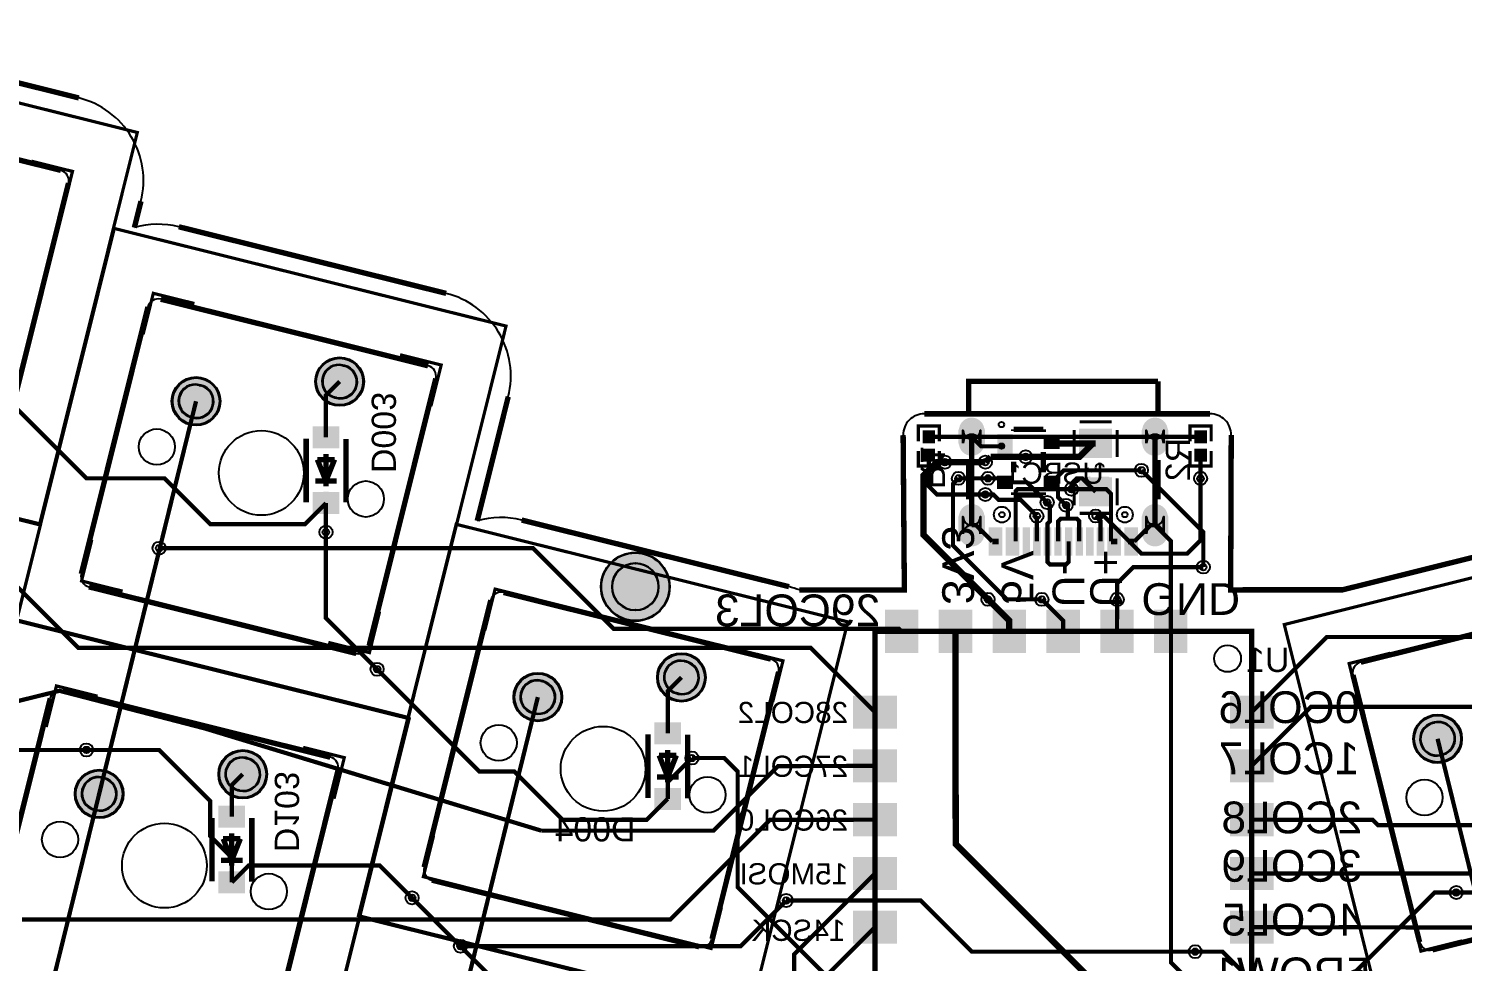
# Model space of a CAD drawing. Header units: millimetres. Extents: x 6 to 238, y 3 to 100.
# Drawn here: x 73.1 to 140.7, y 55.8 to 99.9 of the extents above; entities that cross this region are included whole.
import ezdxf

# ---------------------------------------------------------------- set-up
doc = ezdxf.new("R2010")
doc.units = ezdxf.units.MM
for name, color, linetype, true_color in [('BoardOutLine', 7, 'Continuous', 0xff00ff), ('BottomLayer', 7, 'Continuous', 0x0000ff), ('BottomPasteMaskLayer', 7, 'Continuous', 0x800000), ('BottomSilkLayer', 7, 'Continuous', 0x66cc33), ('BottomSolderMaskLayer', 7, 'Continuous', 0xaa00ff), ('Document', 7, 'Continuous', 0xffffff), ('Hole', 7, 'Continuous', 0x222222), ('Multi-Layer', 7, 'Continuous', 0xc0c0c0), ('TopLayer', 7, 'Continuous', 0xff0000), ('TopPasteMaskLayer', 7, 'Continuous', 0x808080), ('TopSilkLayer', 7, 'Continuous', 0xffcc00), ('TopSolderMaskLayer', 7, 'Continuous', 0x800080)]:
    doc.layers.add(name, color=color, linetype=linetype, true_color=true_color)
doc.styles.get("Standard").update_dxf_attribs({"font": 'arial.ttf'})

msp = doc.modelspace()

# ---------------------------------------------------------------- hatches: boundary and pattern name
at = {"layer": 'BottomLayer'}
for points in [[(87.722, 80.044), (87.722, 81.044), (86.522, 81.044), (86.522, 80.044)], [(115.3, 80.287), (115.84, 80.287), (115.84, 80.853), (115.3, 80.853)], [(128.667, 80.287), (128.127, 80.287), (128.127, 80.853), (128.667, 80.853)], [(115.3, 79.987), (115.84, 79.987), (115.84, 79.422), (115.3, 79.422)], [(128.667, 79.987), (128.127, 79.987), (128.127, 79.422), (128.667, 79.422)], [(87.722, 76.944), (87.722, 77.944), (86.522, 77.944), (86.522, 76.944)], [(118.42, 74.981), (118.72, 74.981), (118.72, 76.281), (118.42, 76.281)], [(118.72, 74.981), (119.02, 74.981), (119.02, 76.281), (118.72, 76.281)], [(119.22, 74.981), (119.52, 74.981), (119.52, 76.281), (119.22, 76.281)], [(119.52, 74.981), (119.82, 74.981), (119.82, 76.281), (119.52, 76.281)], [(120.02, 74.981), (120.32, 74.981), (120.32, 76.281), (120.02, 76.281)], [(120.52, 74.981), (120.82, 74.981), (120.82, 76.281), (120.52, 76.281)], [(121.02, 74.981), (121.32, 74.981), (121.32, 76.281), (121.02, 76.281)], [(121.52, 74.981), (121.82, 74.981), (121.82, 76.281), (121.52, 76.281)], [(122.02, 74.981), (122.32, 74.981), (122.32, 76.281), (122.02, 76.281)], [(122.52, 74.981), (122.82, 74.981), (122.82, 76.281), (122.52, 76.281)], [(123.02, 74.981), (123.32, 74.981), (123.32, 76.281), (123.02, 76.281)], [(123.52, 74.981), (123.82, 74.981), (123.82, 76.281), (123.52, 76.281)], [(124.02, 74.981), (124.32, 74.981), (124.32, 76.281), (124.02, 76.281)], [(124.32, 74.981), (124.62, 74.981), (124.62, 76.281), (124.32, 76.281)], [(124.82, 74.981), (125.12, 74.981), (125.12, 76.281), (124.82, 76.281)], [(125.12, 74.981), (125.42, 74.981), (125.42, 76.281), (125.12, 76.281)], [(113.528, 70.384), (115.052, 70.384), (115.052, 72.384), (113.528, 72.384)], [(116.068, 70.384), (117.592, 70.384), (117.592, 72.384), (116.068, 72.384)], [(118.608, 70.384), (120.132, 70.384), (120.132, 72.384), (118.608, 72.384)], [(121.148, 70.384), (122.672, 70.384), (122.672, 72.384), (121.148, 72.384)], [(123.688, 70.384), (125.212, 70.384), (125.212, 72.384), (123.688, 72.384)], [(126.228, 70.384), (127.752, 70.384), (127.752, 72.384), (126.228, 72.384)], [(114.03, 66.812), (114.03, 68.336), (112.03, 68.336), (112.03, 66.812)], [(129.81, 68.336), (129.81, 66.812), (131.81, 66.812), (131.81, 68.336)], [(103.851, 66.074), (103.851, 67.074), (102.651, 67.074), (102.651, 66.074)], [(114.03, 64.272), (114.03, 65.796), (112.03, 65.796), (112.03, 64.272)], [(129.81, 65.796), (129.81, 64.272), (131.81, 64.272), (131.81, 65.796)], [(103.851, 62.974), (103.851, 63.974), (102.651, 63.974), (102.651, 62.974)], [(83.277, 62.137), (83.277, 63.137), (82.077, 63.137), (82.077, 62.137)], [(114.03, 61.732), (114.03, 63.256), (112.03, 63.256), (112.03, 61.732)], [(129.81, 63.256), (129.81, 61.732), (131.81, 61.732), (131.81, 63.256)], [(114.03, 59.192), (114.03, 60.716), (112.03, 60.716), (112.03, 59.192)], [(129.81, 60.716), (129.81, 59.192), (131.81, 59.192), (131.81, 60.716)], [(83.277, 59.037), (83.277, 60.037), (82.077, 60.037), (82.077, 59.037)], [(114.03, 56.652), (114.03, 58.176), (112.03, 58.176), (112.03, 56.652)], [(129.81, 58.176), (129.81, 56.652), (131.81, 56.652), (131.81, 58.176)]]:
    msp.add_hatch(color=256, dxfattribs=at).paths.add_polyline_path(points)
at = {"layer": 'BottomPasteMaskLayer'}
for points in [[(117.58, 79.679), (117.55, 79.681), (117.521, 79.684), (117.491, 79.688), (117.462, 79.694), (117.433, 79.702), (117.404, 79.711), (117.376, 79.721), (117.348, 79.732), (117.321, 79.745), (117.295, 79.76), (117.27, 79.775), (117.245, 79.792), (117.221, 79.81), (117.198, 79.829), (117.176, 79.85), (117.155, 79.871), (117.135, 79.894), (117.117, 79.917), (117.099, 79.941), (117.083, 79.966), (117.068, 79.992), (117.055, 80.019), (117.042, 80.046), (117.031, 80.074), (117.022, 80.102), (117.014, 80.131), (117.007, 80.16), (117.002, 80.19), (116.998, 80.22), (116.996, 80.249), (116.995, 80.279), (116.995, 80.879), (116.996, 80.909), (116.998, 80.939), (117.002, 80.969), (117.007, 80.998), (117.014, 81.027), (117.022, 81.056), (117.031, 81.084), (117.042, 81.112), (117.055, 81.14), (117.068, 81.166), (117.083, 81.192), (117.099, 81.217), (117.117, 81.242), (117.135, 81.265), (117.155, 81.287), (117.176, 81.309), (117.198, 81.329), (117.221, 81.348), (117.245, 81.366), (117.27, 81.383), (117.295, 81.399), (117.321, 81.413), (117.348, 81.426), (117.376, 81.438), (117.404, 81.448), (117.433, 81.457), (117.462, 81.464), (117.491, 81.47), (117.521, 81.475), (117.55, 81.478), (117.58, 81.479), (117.61, 81.479), (117.64, 81.478), (117.67, 81.475), (117.699, 81.47), (117.729, 81.464), (117.758, 81.457), (117.786, 81.448), (117.814, 81.438), (117.842, 81.426), (117.869, 81.413), (117.895, 81.399), (117.921, 81.383), (117.945, 81.366), (117.969, 81.348), (117.992, 81.329), (118.014, 81.309), (118.035, 81.287), (118.055, 81.265), (118.073, 81.242), (118.091, 81.217), (118.107, 81.192), (118.122, 81.166), (118.136, 81.14), (118.148, 81.112), (118.159, 81.084), (118.168, 81.056), (118.177, 81.027), (118.183, 80.998), (118.188, 80.969), (118.192, 80.939), (118.194, 80.909), (118.195, 80.879), (118.195, 80.279), (118.194, 80.249), (118.192, 80.22), (118.188, 80.19), (118.183, 80.16), (118.177, 80.131), (118.168, 80.102), (118.159, 80.074), (118.148, 80.046), (118.136, 80.019), (118.122, 79.992), (118.107, 79.966), (118.091, 79.941), (118.073, 79.917), (118.055, 79.894), (118.035, 79.871), (118.014, 79.85), (117.992, 79.829), (117.969, 79.81), (117.945, 79.792), (117.921, 79.775), (117.895, 79.76), (117.869, 79.745), (117.842, 79.732), (117.814, 79.721), (117.786, 79.711), (117.758, 79.702), (117.729, 79.694), (117.699, 79.688), (117.67, 79.684), (117.64, 79.681), (117.61, 79.679)], [(126.29, 79.681), (126.26, 79.679), (126.23, 79.679), (126.201, 79.681), (126.171, 79.684), (126.141, 79.688), (126.112, 79.694), (126.083, 79.702), (126.054, 79.711), (126.026, 79.721), (125.999, 79.732), (125.972, 79.745), (125.945, 79.76), (125.92, 79.775), (125.895, 79.792), (125.871, 79.81), (125.848, 79.829), (125.826, 79.85), (125.806, 79.871), (125.786, 79.894), (125.767, 79.917), (125.75, 79.941), (125.733, 79.966), (125.718, 79.992), (125.705, 80.019), (125.692, 80.046), (125.682, 80.074), (125.672, 80.102), (125.664, 80.131), (125.657, 80.16), (125.652, 80.19), (125.648, 80.22), (125.646, 80.249), (125.645, 80.279), (125.645, 80.879), (125.646, 80.909), (125.648, 80.939), (125.652, 80.969), (125.657, 80.998), (125.664, 81.027), (125.672, 81.056), (125.682, 81.084), (125.692, 81.112), (125.705, 81.14), (125.718, 81.166), (125.733, 81.192), (125.75, 81.217), (125.767, 81.242), (125.786, 81.265), (125.806, 81.287), (125.826, 81.309), (125.848, 81.329), (125.871, 81.348), (125.895, 81.366), (125.92, 81.383), (125.945, 81.399), (125.972, 81.413), (125.999, 81.426), (126.026, 81.438), (126.054, 81.448), (126.083, 81.457), (126.112, 81.464), (126.141, 81.47), (126.171, 81.475), (126.201, 81.478), (126.23, 81.479), (126.26, 81.479), (126.29, 81.478), (126.32, 81.475), (126.35, 81.47), (126.379, 81.464), (126.408, 81.457), (126.436, 81.448), (126.465, 81.438), (126.492, 81.426), (126.519, 81.413), (126.545, 81.399), (126.571, 81.383), (126.596, 81.366), (126.619, 81.348), (126.642, 81.329), (126.664, 81.309), (126.685, 81.287), (126.705, 81.265), (126.724, 81.242), (126.741, 81.217), (126.757, 81.192), (126.772, 81.166), (126.786, 81.14), (126.798, 81.112), (126.809, 81.084), (126.819, 81.056), (126.827, 81.027), (126.833, 80.998), (126.839, 80.969), (126.842, 80.939), (126.845, 80.909), (126.845, 80.879), (126.845, 80.279), (126.845, 80.249), (126.842, 80.22), (126.839, 80.19), (126.833, 80.16), (126.827, 80.131), (126.819, 80.102), (126.809, 80.074), (126.798, 80.046), (126.786, 80.019), (126.772, 79.992), (126.757, 79.966), (126.741, 79.941), (126.724, 79.917), (126.705, 79.894), (126.685, 79.871), (126.664, 79.85), (126.642, 79.829), (126.619, 79.81), (126.596, 79.792), (126.571, 79.775), (126.545, 79.76), (126.519, 79.745), (126.492, 79.732), (126.465, 79.721), (126.436, 79.711), (126.408, 79.702), (126.379, 79.694), (126.35, 79.688), (126.32, 79.684)], [(87.722, 80.044), (87.722, 81.044), (86.522, 81.044), (86.522, 80.044)], [(115.34, 80.272), (115.8, 80.272), (115.84, 80.312), (115.84, 80.813), (115.8, 80.853), (115.34, 80.853), (115.3, 80.813), (115.3, 80.312)], [(128.627, 80.272), (128.167, 80.272), (128.127, 80.312), (128.127, 80.813), (128.167, 80.853), (128.627, 80.853), (128.667, 80.813), (128.667, 80.312)], [(115.34, 80.002), (115.8, 80.002), (115.84, 79.962), (115.84, 79.462), (115.8, 79.422), (115.34, 79.422), (115.3, 79.462), (115.3, 79.962)], [(128.627, 80.002), (128.167, 80.002), (128.127, 79.962), (128.127, 79.462), (128.167, 79.422), (128.627, 79.422), (128.667, 79.462), (128.667, 79.962)], [(87.722, 76.944), (87.722, 77.944), (86.522, 77.944), (86.522, 76.944)], [(117.64, 75.401), (117.61, 75.4), (117.58, 75.4), (117.55, 75.401), (117.521, 75.404), (117.491, 75.408), (117.462, 75.414), (117.433, 75.422), (117.404, 75.431), (117.376, 75.441), (117.348, 75.452), (117.321, 75.465), (117.295, 75.48), (117.27, 75.495), (117.245, 75.512), (117.221, 75.53), (117.198, 75.55), (117.176, 75.57), (117.155, 75.591), (117.135, 75.614), (117.117, 75.637), (117.099, 75.661), (117.083, 75.687), (117.068, 75.712), (117.055, 75.739), (117.042, 75.766), (117.031, 75.794), (117.022, 75.823), (117.014, 75.851), (117.007, 75.88), (117.002, 75.91), (116.998, 75.94), (116.996, 75.969), (116.995, 75.999), (116.995, 76.799), (116.996, 76.829), (116.998, 76.859), (117.002, 76.889), (117.007, 76.918), (117.014, 76.947), (117.022, 76.976), (117.031, 77.005), (117.042, 77.032), (117.055, 77.06), (117.068, 77.086), (117.083, 77.112), (117.099, 77.137), (117.117, 77.162), (117.135, 77.185), (117.155, 77.207), (117.176, 77.229), (117.198, 77.249), (117.221, 77.268), (117.245, 77.287), (117.27, 77.303), (117.295, 77.319), (117.321, 77.333), (117.348, 77.346), (117.376, 77.358), (117.404, 77.368), (117.433, 77.377), (117.462, 77.384), (117.491, 77.39), (117.521, 77.395), (117.55, 77.398), (117.58, 77.399), (117.61, 77.399), (117.64, 77.398), (117.67, 77.395), (117.699, 77.39), (117.729, 77.384), (117.758, 77.377), (117.786, 77.368), (117.814, 77.358), (117.842, 77.346), (117.869, 77.333), (117.895, 77.319), (117.921, 77.303), (117.945, 77.287), (117.969, 77.268), (117.992, 77.249), (118.014, 77.229), (118.035, 77.207), (118.055, 77.185), (118.073, 77.162), (118.091, 77.137), (118.107, 77.112), (118.122, 77.086), (118.136, 77.06), (118.148, 77.032), (118.159, 77.005), (118.168, 76.976), (118.177, 76.947), (118.183, 76.918), (118.188, 76.889), (118.192, 76.859), (118.194, 76.829), (118.195, 76.799), (118.195, 75.999), (118.194, 75.969), (118.192, 75.94), (118.188, 75.91), (118.183, 75.88), (118.177, 75.851), (118.168, 75.823), (118.159, 75.794), (118.148, 75.766), (118.136, 75.739), (118.122, 75.712), (118.107, 75.687), (118.091, 75.661), (118.073, 75.637), (118.055, 75.614), (118.035, 75.591), (118.014, 75.57), (117.992, 75.55), (117.969, 75.53), (117.945, 75.512), (117.921, 75.495), (117.895, 75.48), (117.869, 75.465), (117.842, 75.452), (117.814, 75.441), (117.786, 75.431), (117.758, 75.422), (117.729, 75.414), (117.699, 75.408), (117.67, 75.404)], [(126.29, 75.401), (126.26, 75.4), (126.23, 75.4), (126.201, 75.401), (126.171, 75.404), (126.141, 75.408), (126.112, 75.414), (126.083, 75.422), (126.054, 75.431), (126.026, 75.441), (125.999, 75.452), (125.972, 75.465), (125.945, 75.48), (125.92, 75.495), (125.895, 75.512), (125.871, 75.53), (125.848, 75.55), (125.826, 75.57), (125.806, 75.591), (125.786, 75.614), (125.767, 75.637), (125.75, 75.661), (125.733, 75.687), (125.718, 75.712), (125.705, 75.739), (125.692, 75.766), (125.682, 75.794), (125.672, 75.823), (125.664, 75.851), (125.657, 75.88), (125.652, 75.91), (125.648, 75.94), (125.646, 75.969), (125.645, 75.999), (125.645, 76.799), (125.646, 76.829), (125.648, 76.859), (125.652, 76.889), (125.657, 76.918), (125.664, 76.947), (125.672, 76.976), (125.682, 77.005), (125.692, 77.032), (125.705, 77.06), (125.718, 77.086), (125.733, 77.112), (125.75, 77.137), (125.767, 77.162), (125.786, 77.185), (125.806, 77.207), (125.826, 77.229), (125.848, 77.249), (125.871, 77.268), (125.895, 77.287), (125.92, 77.303), (125.945, 77.319), (125.972, 77.333), (125.999, 77.346), (126.026, 77.358), (126.054, 77.368), (126.083, 77.377), (126.112, 77.384), (126.141, 77.39), (126.171, 77.395), (126.201, 77.398), (126.23, 77.399), (126.26, 77.399), (126.29, 77.398), (126.32, 77.395), (126.35, 77.39), (126.379, 77.384), (126.408, 77.377), (126.436, 77.368), (126.465, 77.358), (126.492, 77.346), (126.519, 77.333), (126.545, 77.319), (126.571, 77.303), (126.596, 77.287), (126.619, 77.268), (126.642, 77.249), (126.664, 77.229), (126.685, 77.207), (126.705, 77.185), (126.724, 77.162), (126.741, 77.137), (126.757, 77.112), (126.772, 77.086), (126.786, 77.06), (126.798, 77.032), (126.809, 77.005), (126.819, 76.976), (126.827, 76.947), (126.833, 76.918), (126.839, 76.889), (126.842, 76.859), (126.845, 76.829), (126.845, 76.799), (126.845, 75.999), (126.845, 75.969), (126.842, 75.94), (126.839, 75.91), (126.833, 75.88), (126.827, 75.851), (126.819, 75.823), (126.809, 75.794), (126.798, 75.766), (126.786, 75.739), (126.772, 75.712), (126.757, 75.687), (126.741, 75.661), (126.724, 75.637), (126.705, 75.614), (126.685, 75.591), (126.664, 75.57), (126.642, 75.55), (126.619, 75.53), (126.596, 75.512), (126.571, 75.495), (126.545, 75.48), (126.519, 75.465), (126.492, 75.452), (126.465, 75.441), (126.436, 75.431), (126.408, 75.422), (126.379, 75.414), (126.35, 75.408), (126.32, 75.404)], [(119.02, 76.281), (119.02, 74.981), (118.72, 74.981), (118.72, 74.981), (118.42, 74.981), (118.42, 76.281), (118.72, 76.281), (118.72, 76.281)], [(119.82, 76.281), (119.82, 74.981), (119.52, 74.981), (119.52, 74.981), (119.22, 74.981), (119.22, 76.281), (119.52, 76.281), (119.52, 76.281)], [(120.32, 76.281), (120.32, 74.981), (120.02, 74.981), (120.02, 76.281)], [(120.52, 74.981), (120.52, 76.281), (120.82, 76.281), (120.82, 74.981)], [(121.32, 76.281), (121.32, 74.981), (121.02, 74.981), (121.02, 76.281)], [(121.82, 76.281), (121.82, 74.981), (121.52, 74.981), (121.52, 76.281)], [(122.32, 76.281), (122.32, 74.981), (122.02, 74.981), (122.02, 76.281)], [(122.82, 76.281), (122.82, 74.981), (122.52, 74.981), (122.52, 76.281)], [(123.32, 76.281), (123.32, 74.981), (123.02, 74.981), (123.02, 76.281)], [(123.82, 76.281), (123.82, 74.981), (123.52, 74.981), (123.52, 76.281)], [(124.62, 76.281), (124.62, 74.981), (124.32, 74.981), (124.32, 74.981), (124.02, 74.981), (124.02, 76.281), (124.32, 76.281), (124.32, 76.281)], [(125.42, 76.281), (125.42, 74.981), (125.12, 74.981), (125.12, 74.981), (124.82, 74.981), (124.82, 76.281), (125.12, 76.281), (125.12, 76.281)], [(113.528, 70.384), (115.052, 70.384), (115.052, 72.384), (113.528, 72.384)], [(116.068, 70.384), (117.592, 70.384), (117.592, 72.384), (116.068, 72.384)], [(118.608, 70.384), (120.132, 70.384), (120.132, 72.384), (118.608, 72.384)], [(121.148, 70.384), (122.672, 70.384), (122.672, 72.384), (121.148, 72.384)], [(123.688, 70.384), (125.212, 70.384), (125.212, 72.384), (123.688, 72.384)], [(126.228, 70.384), (127.752, 70.384), (127.752, 72.384), (126.228, 72.384)], [(114.03, 66.812), (114.03, 68.336), (112.03, 68.336), (112.03, 66.812)], [(129.81, 68.336), (129.81, 66.812), (131.81, 66.812), (131.81, 68.336)], [(103.851, 66.074), (103.851, 67.074), (102.651, 67.074), (102.651, 66.074)], [(114.03, 64.272), (114.03, 65.796), (112.03, 65.796), (112.03, 64.272)], [(129.81, 65.796), (129.81, 64.272), (131.81, 64.272), (131.81, 65.796)], [(103.851, 62.974), (103.851, 63.974), (102.651, 63.974), (102.651, 62.974)], [(83.277, 62.137), (83.277, 63.137), (82.077, 63.137), (82.077, 62.137)], [(114.03, 61.732), (114.03, 63.256), (112.03, 63.256), (112.03, 61.732)], [(129.81, 63.256), (129.81, 61.732), (131.81, 61.732), (131.81, 63.256)], [(114.03, 59.192), (114.03, 60.716), (112.03, 60.716), (112.03, 59.192)], [(129.81, 60.716), (129.81, 59.192), (131.81, 59.192), (131.81, 60.716)], [(83.277, 59.037), (83.277, 60.037), (82.077, 60.037), (82.077, 59.037)], [(114.03, 56.652), (114.03, 58.176), (112.03, 58.176), (112.03, 56.652)], [(129.81, 58.176), (129.81, 56.652), (131.81, 56.652), (131.81, 58.176)]]:
    msp.add_hatch(color=256, dxfattribs=at).paths.add_polyline_path(points)
at = {"layer": 'BottomSolderMaskLayer'}
for points in [[(86.617, 83.182, 1), (88.918, 83.182, 1)], [(79.841, 82.253, 1), (82.143, 82.253, 1)], [(118.221, 80.271, -0.785398), (116.97, 80.271), (116.97, 80.888, -0.785398), (118.221, 80.888)], [(126.871, 80.271, -0.785398), (125.62, 80.271), (125.62, 80.888, -0.785398), (126.871, 80.888)], [(87.753, 80.023), (87.753, 81.065), (86.492, 81.065), (86.492, 80.023)], [(115.276, 80.261), (115.864, 80.261), (115.864, 80.879), (115.276, 80.879)], [(128.692, 80.261), (128.103, 80.261), (128.103, 80.879), (128.692, 80.879)], [(115.276, 80.014), (115.864, 80.014), (115.864, 79.395), (115.276, 79.395)], [(128.692, 80.014), (128.103, 80.014), (128.103, 79.395), (128.692, 79.395)], [(87.753, 76.923), (87.753, 77.965), (86.492, 77.965), (86.492, 76.923)], [(118.221, 75.989, -0.785398), (116.97, 75.989), (116.97, 76.809, -0.785398), (118.221, 76.809)], [(126.871, 75.989, -0.785398), (125.62, 75.989), (125.62, 76.809, -0.785398), (126.871, 76.809)], [(118.395, 74.956), (118.746, 74.956), (118.746, 76.306), (118.395, 76.306)], [(118.695, 74.956), (119.046, 74.956), (119.046, 76.306), (118.695, 76.306)], [(119.195, 74.956), (119.546, 74.956), (119.546, 76.306), (119.195, 76.306)], [(119.495, 74.956), (119.846, 74.956), (119.846, 76.306), (119.495, 76.306)], [(119.995, 74.956), (120.346, 74.956), (120.346, 76.306), (119.995, 76.306)], [(120.495, 74.956), (120.846, 74.956), (120.846, 76.306), (120.495, 76.306)], [(120.995, 74.956), (121.346, 74.956), (121.346, 76.306), (120.995, 76.306)], [(121.495, 74.956), (121.846, 74.956), (121.846, 76.306), (121.495, 76.306)], [(121.995, 74.956), (122.346, 74.956), (122.346, 76.306), (121.995, 76.306)], [(122.495, 74.956), (122.846, 74.956), (122.846, 76.306), (122.495, 76.306)], [(122.995, 74.956), (123.345, 74.956), (123.345, 76.306), (122.995, 76.306)], [(123.495, 74.956), (123.846, 74.956), (123.846, 76.306), (123.495, 76.306)], [(123.995, 74.956), (124.346, 74.956), (124.346, 76.306), (123.995, 76.306)], [(124.295, 74.956), (124.646, 74.956), (124.646, 76.306), (124.295, 76.306)], [(124.795, 74.956), (125.146, 74.956), (125.146, 76.306), (124.795, 76.306)], [(125.095, 74.956), (125.446, 74.956), (125.446, 76.306), (125.095, 76.306)], [(100.097, 73.493, 1), (103.348, 73.493, 1)], [(113.503, 70.359), (115.078, 70.359), (115.078, 72.41), (113.503, 72.41)], [(116.043, 70.359), (117.618, 70.359), (117.618, 72.41), (116.043, 72.41)], [(118.583, 70.359), (120.158, 70.359), (120.158, 72.41), (118.583, 72.41)], [(121.123, 70.359), (122.698, 70.359), (122.698, 72.41), (121.123, 72.41)], [(123.663, 70.359), (125.238, 70.359), (125.238, 72.41), (123.663, 72.41)], [(126.203, 70.359), (127.778, 70.359), (127.778, 72.41), (126.203, 72.41)], [(102.746, 69.212, 1), (105.047, 69.212, 1)], [(95.97, 68.283, 1), (98.272, 68.283, 1)], [(114.064, 66.793), (114.064, 68.355), (111.997, 68.355), (111.997, 66.793)], [(129.777, 68.355), (129.777, 66.793), (131.844, 66.793), (131.844, 68.355)], [(103.882, 66.053), (103.882, 67.095), (102.621, 67.095), (102.621, 66.053)], [(138.429, 66.313, 1), (140.731, 66.313, 1)], [(82.045, 64.64, 1), (84.346, 64.64, 1)], [(114.064, 64.253), (114.064, 65.815), (111.997, 65.815), (111.997, 64.253)], [(129.777, 65.815), (129.777, 64.253), (131.844, 64.253), (131.844, 65.815)], [(75.269, 63.711, 1), (77.571, 63.711, 1)], [(103.882, 62.953), (103.882, 63.995), (102.621, 63.995), (102.621, 62.953)], [(83.308, 62.116), (83.308, 63.158), (82.047, 63.158), (82.047, 62.116)], [(114.064, 61.713), (114.064, 63.275), (111.997, 63.275), (111.997, 61.713)], [(129.777, 63.275), (129.777, 61.713), (131.844, 61.713), (131.844, 63.275)], [(114.064, 59.173), (114.064, 60.735), (111.997, 60.735), (111.997, 59.173)], [(129.777, 60.735), (129.777, 59.173), (131.844, 59.173), (131.844, 60.735)], [(83.308, 59.016), (83.308, 60.058), (82.047, 60.058), (82.047, 59.016)], [(114.064, 56.633), (114.064, 58.195), (111.997, 58.195), (111.997, 56.633)], [(129.777, 58.195), (129.777, 56.633), (131.844, 56.633), (131.844, 58.195)]]:
    msp.add_hatch(color=256, dxfattribs=at).paths.add_polyline_path(points)
at = {"layer": 'Document'}
for points in [[(86.686, 80.466), (87.575, 80.466), (87.575, 80.72), (86.686, 80.72)], [(87.249, 80.137), (87.249, 81.026), (86.995, 81.026), (86.995, 80.137)], [(87.249, 77.089), (87.249, 77.978), (86.995, 77.978), (86.995, 77.089)], [(103.378, 66.167), (103.378, 67.056), (103.124, 67.056), (103.124, 66.167)], [(102.815, 66.496), (103.704, 66.496), (103.704, 66.75), (102.815, 66.75)], [(103.378, 63.119), (103.378, 64.008), (103.124, 64.008), (103.124, 63.119)], [(82.804, 62.23), (82.804, 63.119), (82.55, 63.119), (82.55, 62.23)], [(82.241, 62.558), (83.13, 62.558), (83.13, 62.812), (82.241, 62.812)], [(82.804, 59.182), (82.804, 60.071), (82.55, 60.071), (82.55, 59.182)]]:
    msp.add_hatch(color=256, dxfattribs=at).paths.add_polyline_path(points)
at = {"layer": 'Multi-Layer'}
for points in [[(86.668, 83.182, 1), (88.868, 83.182, 1)], [(79.892, 82.253, 1), (82.092, 82.253, 1)], [(118.195, 80.279, -0.785398), (116.995, 80.279), (116.995, 80.879, -0.785398), (118.195, 80.879)], [(126.845, 80.279, -0.785398), (125.645, 80.279), (125.645, 80.879, -0.785398), (126.845, 80.879)], [(118.195, 75.999, -0.785398), (116.995, 75.999), (116.995, 76.799, -0.785398), (118.195, 76.799)], [(126.845, 75.999, -0.785398), (125.645, 75.999), (125.645, 76.799, -0.785398), (126.845, 76.799)], [(102.797, 69.212, 1), (104.997, 69.212, 1)], [(96.021, 68.283, 1), (98.221, 68.283, 1)], [(138.48, 66.313, 1), (140.68, 66.313, 1)], [(82.096, 64.64, 1), (84.296, 64.64, 1)], [(75.32, 63.711, 1), (77.52, 63.711, 1)]]:
    msp.add_hatch(color=256, dxfattribs=at).paths.add_polyline_path(points)
at = {"layer": 'TopLayer'}
for points in [[(119.519, 80.675), (119.519, 79.575), (118.819, 79.575), (118.819, 80.675)], [(121.719, 80.625), (121.719, 80.025), (121.019, 80.025), (121.019, 80.625)], [(122.694, 79.596), (122.694, 80.931), (124.194, 80.931), (124.194, 79.596)], [(119.519, 78.725), (119.519, 78.125), (118.819, 78.125), (118.819, 78.725)], [(121.719, 78.725), (121.719, 78.125), (121.019, 78.125), (121.019, 78.725)], [(122.694, 77.311), (122.694, 78.646), (124.194, 78.646), (124.194, 77.311)]]:
    msp.add_hatch(color=256, dxfattribs=at).paths.add_polyline_path(points)
at = {"layer": 'TopPasteMaskLayer'}
for points in [[(119.519, 80.675), (119.519, 79.575), (118.819, 79.575), (118.819, 80.675)], [(121.719, 80.625), (121.719, 80.025), (121.019, 80.025), (121.019, 80.625)], [(124.064, 79.596), (123.644, 79.596), (123.644, 80.041), (123.194, 80.041), (123.194, 79.601), (122.784, 79.596), (122.734, 79.646), (122.734, 80.796), (122.784, 80.846), (124.064, 80.846), (124.114, 80.796), (124.114, 79.646)], [(119.519, 78.725), (119.519, 78.125), (118.819, 78.125), (118.819, 78.725)], [(121.719, 78.725), (121.719, 78.125), (121.019, 78.125), (121.019, 78.725)], [(124.064, 77.446), (122.784, 77.446), (122.734, 77.496), (122.734, 78.646), (122.784, 78.696), (123.194, 78.701), (123.194, 78.251), (123.644, 78.251), (123.644, 78.691), (124.064, 78.696), (124.114, 78.646), (124.114, 77.496)]]:
    msp.add_hatch(color=256, dxfattribs=at).paths.add_polyline_path(points)
at = {"layer": 'TopSolderMaskLayer'}
for points in [[(86.617, 83.182, 1), (88.918, 83.182, 1)], [(79.841, 82.253, 1), (82.143, 82.253, 1)], [(118.221, 80.271, -0.785398), (116.97, 80.271), (116.97, 80.888, -0.785398), (118.221, 80.888)], [(126.871, 80.271, -0.785398), (125.62, 80.271), (125.62, 80.888, -0.785398), (126.871, 80.888)], [(119.535, 80.715), (119.535, 79.535), (118.803, 79.535), (118.803, 80.715)], [(121.749, 80.647), (121.749, 80.003), (120.99, 80.003), (120.99, 80.647)], [(122.666, 79.574), (122.666, 80.954), (124.223, 80.954), (124.223, 79.574)], [(119.549, 78.747), (119.549, 78.103), (118.79, 78.103), (118.79, 78.747)], [(121.749, 78.747), (121.749, 78.103), (120.99, 78.103), (120.99, 78.747)], [(122.666, 77.289), (122.666, 78.669), (124.223, 78.669), (124.223, 77.289)], [(118.221, 75.989, -0.785398), (116.97, 75.989), (116.97, 76.809, -0.785398), (118.221, 76.809)], [(126.871, 75.989, -0.785398), (125.62, 75.989), (125.62, 76.809, -0.785398), (126.871, 76.809)], [(100.097, 73.493, 1), (103.348, 73.493, 1)], [(102.746, 69.212, 1), (105.047, 69.212, 1)], [(95.97, 68.283, 1), (98.272, 68.283, 1)], [(138.429, 66.313, 1), (140.731, 66.313, 1)], [(82.045, 64.64, 1), (84.346, 64.64, 1)], [(75.269, 63.711, 1), (77.571, 63.711, 1)]]:
    msp.add_hatch(color=256, dxfattribs=at).paths.add_polyline_path(points)

# ---------------------------------------------------------------- linework, layer by layer
at = {"layer": 'BoardOutLine', "const_width": 0.254}
for points in [[(75.461, 96.578), (62.847, 99.723)], [(78.082, 90.453), (78.393, 91.699)], [(92.793, 87.349), (80.179, 90.494)], [(94.262, 76.603), (95.725, 82.47)], [(117.629, 81.661), (115.359, 81.661)], [(117.629, 81.661), (126.569, 81.661)], [(128.842, 81.661), (126.569, 81.661)], [(114.359, 80.653), (114.417, 73.343), (109.464, 73.342)], [(147.712, 76.494), (135.098, 73.349), (129.815, 73.347), (129.842, 80.657)], [(108.973, 73.498), (96.359, 76.643)]]:
    msp.add_lwpolyline(points, dxfattribs=at)
at = {"layer": 'BoardOutLine'}
for centre, radius, start, end in [((74.488, 92.673), 4.025, 345.99995, 76), ((79.206, 86.588), 4.025, 75.99977, 106.20543), ((91.82, 83.443), 4.025, 345.99995, 76), ((115.359, 80.661), 1, 90, 180.45115), ((128.842, 80.661), 1, 359.7948, 90), ((95.386, 72.738), 4.025, 76.00046, 106.20613), ((107.999, 69.593), 4.025, 68.65531, 75.99797)]:
    msp.add_arc(centre, radius, start, end, dxfattribs=at)
at = {"layer": 'BottomLayer'}
for points, const_width in [([(87.122, 77.444), (86.132, 76.454), (81.661, 76.454), (79.502, 78.613), (75.819, 78.613), (69.723, 84.709), (69.723, 86.461)], 0.2), ([(87.768, 83.182), (87.122, 82.536), (87.122, 80.544)], 0.2), ([(115.57, 80.569), (117.595, 80.579)], 0.2), ([(126.245, 80.579), (117.595, 80.579)], 0.2), ([(128.397, 80.569), (126.246, 80.579)], 0.2), ([(115.57, 79.704), (115.57, 78.232), (115.951, 77.851), (118.237, 77.851)], 0.2), ([(118.237, 79.375), (117.094, 79.375), (116.332, 79.375)], 0.3), ([(118.491, 79.629), (118.237, 79.375)], 0.3), ([(120.142, 79.629), (118.491, 79.629)], 0.3), ([(128.397, 78.613), (128.397, 79.704)], 0.2), ([(118.364, 78.613), (116.967, 78.613)], 0.2), ([(125.603, 78.994), (128.524, 76.073), (128.524, 74.422)], 0.2), ([(124.17, 75.631), (124.17, 77.887), (123.952, 78.105), (119.761, 78.105), (119.67, 78.014), (119.67, 75.631)], 0.2), ([(87.122, 76.073), (87.122, 77.444)], 0.2), ([(121.158, 77.47), (121.285, 77.343), (121.285, 76.581), (121.17, 76.466), (121.17, 75.631)], 0.2), ([(122.047, 77.343), (122.132, 77.258), (122.132, 76.708)], 0.2), ([(118.57, 75.631), (117.802, 76.399), (117.595, 76.399)], 0.2), ([(120.671, 75.631), (120.671, 76.835)], 0.2), ([(121.67, 75.631), (121.67, 76.585), (121.793, 76.708), (122.555, 76.708), (122.67, 76.593), (122.67, 75.631)], 0.2), ([(123.67, 75.631), (123.67, 76.609), (123.444, 76.835)], 0.2), ([(125.27, 75.631), (126.039, 76.399), (126.245, 76.399)], 0.2), ([(126.245, 76.399), (126.99, 75.654), (126.99, 71.384)], 0.2), ([(113.03, 67.574), (109.992, 70.612), (75.438, 70.612), (70.739, 75.311), (64.262, 75.311), (61.806, 72.855), (59.021, 72.855)], 0.2), ([(114.29, 71.384), (114.173, 71.501), (100.711, 71.501), (96.901, 75.311), (79.248, 75.311)], 0.2), ([(118.87, 75.631), (118.57, 75.631)], 0.254), ([(121.17, 75.631), (121.17, 74.664), (121.285, 74.549), (122.047, 74.549), (122.17, 74.672), (122.17, 75.631)], 0.2), ([(124.17, 75.631), (124.47, 75.631)], 0.254), ([(125.27, 75.631), (124.97, 75.631)], 0.254), ([(130.81, 67.574), (134.356, 71.12), (143.637, 71.12), (147.574, 75.057), (156.972, 75.057)], 0.2), ([(118.364, 72.898), (119.37, 71.892), (119.37, 71.384)], 0.3), ([(120.904, 72.898), (121.91, 71.892), (121.91, 71.384)], 0.2), ([(124.46, 72.898), (124.45, 71.384)], 0.2), ([(116.83, 71.384), (116.84, 61.341), (124.46, 53.721), (131.191, 53.721)], 0.3), ([(127, 71.384), (127, 55.753), (128.016, 54.737)], 0.2), ([(130.81, 62.494), (136.525, 62.484), (136.779, 62.23), (156.337, 62.23), (157.48, 63.373), (185.42, 63.373), (192.932, 70.885), (197.365, 70.885)], 0.2), ([(130.81, 65.034), (133.594, 67.818), (144.653, 67.818), (144.907, 67.564), (160.147, 67.564), (163.341, 70.758), (177.68, 70.758)], 0.2), ([(103.251, 63.475), (102.261, 62.484), (98.298, 62.484), (96.012, 64.77), (94.361, 64.77), (89.535, 69.596)], 0.2), ([(103.897, 69.212), (103.251, 68.566), (103.251, 66.574)], 0.2), ([(97.282, 61.976), (81.407, 66.802), (74.549, 68.58), (65.786, 66.421), (53.594, 67.818), (44.069, 66.167), (37.719, 66.421)], 0.2), ([(130.81, 59.954), (155.067, 59.944), (157.734, 57.277), (169.799, 57.277), (170.561, 58.039), (192.278, 58.039), (200.406, 66.167), (213.106, 66.167), (215.41, 68.471), (217.559, 68.471)], 0.2), ([(75.819, 65.786), (79.248, 65.786), (81.661, 63.373), (81.661, 61.722), (82.677, 60.706), (82.677, 59.537)], 0.2), ([(113.03, 65.034), (108.458, 65.024), (105.41, 61.976), (97.282, 61.976)], 0.2), ([(104.394, 65.405), (103.251, 64.262), (103.251, 63.474)], 0.2), ([(83.196, 64.64), (82.677, 64.121), (82.677, 62.637)], 0.2), ([(113.03, 62.494), (108.077, 62.484), (103.378, 57.785), (72.771, 57.785)], 0.2), ([(82.677, 59.538), (83.465, 60.325), (89.662, 60.325), (91.186, 58.801)], 0.2), ([(113.03, 59.954), (109.22, 56.144), (109.22, 37.719)], 0.2), ([(140.462, 59.055), (144.653, 59.055)], 0.2), ([(108.839, 58.674), (106.68, 56.515), (93.472, 56.515)], 0.2), ([(113.03, 57.414), (110.617, 55.001), (110.617, 36.195), (112.408, 34.404), (116.553, 34.404)], 0.2), ([(130.81, 57.414), (141.732, 57.404)], 0.2), ([(93.472, 56.515), (97.409, 52.578), (97.409, 48.514), (98.806, 47.117), (98.806, 45.567)], 0.2), ([(130.81, 54.874), (129.423, 56.261), (128.143, 56.261)], 0.2)]:
    msp.add_lwpolyline(points, dxfattribs=dict(at, const_width=const_width))
at = {"layer": 'BottomSilkLayer'}
for points, const_width in [([(126.391, 83.199), (117.451, 83.199), (117.451, 81.718)], 0.254), ([(126.391, 83.199), (126.391, 81.718)], 0.254), ([(86.189, 77.487), (86.189, 80.487)], 0.254), ([(88.069, 77.474), (88.069, 80.474)], 0.254), ([(115.072, 80.363), (115.072, 81.081), (116.069, 81.081), (116.069, 80.363)], 0.152), ([(128.896, 80.363), (128.896, 81.081), (127.899, 81.081), (127.899, 80.363)], 0.152), ([(87.122, 78.232), (87.122, 79.756)], 0.254), ([(115.072, 79.911), (115.072, 79.193), (116.069, 79.193), (116.069, 79.911)], 0.152), ([(128.896, 79.911), (128.896, 79.193), (127.899, 79.193), (127.899, 79.911)], 0.152), ([(86.716, 79.502), (87.122, 78.486)], 0.254), ([(87.529, 79.502), (86.716, 79.502)], 0.254), ([(87.122, 78.486), (87.529, 79.502)], 0.254), ([(117.451, 79.481), (117.451, 77.618)], 0.254), ([(126.391, 79.481), (126.391, 77.618)], 0.254), ([(87.63, 78.486), (86.614, 78.486)], 0.254), ([(113.297, 51.054), (113.03, 51.054), (113.03, 71.384), (130.81, 71.384), (130.81, 51.054)], 0.254), ([(102.318, 63.517), (102.318, 66.517)], 0.254), ([(104.198, 63.504), (104.198, 66.504)], 0.254), ([(102.845, 65.532), (103.251, 64.516)], 0.254), ([(103.658, 65.532), (102.845, 65.532)], 0.254), ([(103.251, 64.262), (103.251, 65.786)], 0.254), ([(103.251, 64.516), (103.658, 65.532)], 0.254), ([(103.759, 64.516), (102.743, 64.516)], 0.254), ([(81.744, 59.58), (81.744, 62.58)], 0.254), ([(83.624, 59.567), (83.624, 62.567)], 0.254), ([(82.271, 61.595), (82.677, 60.579)], 0.254), ([(83.084, 61.595), (82.271, 61.595)], 0.254), ([(82.677, 60.325), (82.677, 61.849)], 0.254), ([(82.677, 60.579), (83.084, 61.595)], 0.254), ([(83.185, 60.579), (82.169, 60.579)], 0.254)]:
    msp.add_lwpolyline(points, dxfattribs=dict(at, const_width=const_width))
msp.add_circle((129.667, 70.104), 0.635, dxfattribs=at)
at = {"layer": 'BottomSolderMaskLayer'}
for points in [[(87.922, 83.965), (87.999, 83.946)], [(81.146, 83.037), (81.223, 83.018)], [(87.536, 82.417), (87.613, 82.398)], [(80.76, 81.489), (80.838, 81.47)], [(117.178, 80.271), (117.178, 80.888)], [(118.012, 80.271), (118.012, 80.888)], [(125.828, 80.271), (125.828, 80.888)], [(126.662, 80.271), (126.662, 80.888)], [(117.178, 75.989), (117.178, 76.81)], [(118.012, 75.989), (118.012, 76.81)], [(125.828, 75.989), (125.828, 76.81)], [(126.662, 75.989), (126.662, 76.81)], [(101.725, 74.603), (101.72, 74.603)], [(101.725, 72.384), (101.72, 72.384)], [(104.051, 69.995), (104.128, 69.976)], [(97.275, 69.067), (97.353, 69.048)], [(103.665, 68.447), (103.742, 68.428)], [(96.889, 67.519), (96.967, 67.5)], [(139.348, 67.077), (139.426, 67.097)], [(83.35, 65.423), (83.427, 65.404)], [(139.734, 65.529), (139.812, 65.549)], [(76.574, 64.495), (76.651, 64.476)], [(82.964, 63.875), (83.041, 63.856)], [(76.188, 62.947), (76.266, 62.928)]]:
    msp.add_lwpolyline(points, close=True, dxfattribs=at)
for centre, radius in [((87.768, 83.182), 1.151), ((80.992, 82.253), 1.151), ((101.723, 73.493), 1.625), ((103.897, 69.212), 1.151), ((97.121, 68.283), 1.151), ((139.58, 66.313), 1.151), ((83.196, 64.64), 1.151), ((76.42, 63.711), 1.151)]:
    msp.add_circle(centre, radius, dxfattribs=at)
for centre, radius, start, end in [((87.729, 83.191), 0.798, 436, 256), ((87.806, 83.172), 0.798, 256, 436), ((80.953, 82.263), 0.798, 436, 256), ((81.031, 82.244), 0.798, 256, 436), ((117.595, 80.888), 0.417, 180, 360), ((117.595, 80.271), 0.417, 360, 180), ((126.245, 80.888), 0.417, 180, 360), ((126.245, 80.271), 0.417, 360, 180), ((117.595, 76.81), 0.417, 180, 360), ((126.245, 76.81), 0.417, 180, 360), ((117.595, 75.989), 0.417, 360, 180), ((126.245, 75.989), 0.417, 360, 180), ((101.72, 73.493), 1.11, 90, 270), ((101.725, 73.493), 1.11, 270, 90), ((103.858, 69.221), 0.798, 436, 256), ((103.935, 69.202), 0.798, 256, 436), ((97.082, 68.293), 0.798, 436, 256), ((97.16, 68.274), 0.798, 256, 436), ((139.541, 66.303), 0.798, 464, 284), ((139.619, 66.323), 0.798, 284, 464), ((83.157, 64.649), 0.798, 436, 256), ((83.234, 64.63), 0.798, 256, 436), ((76.381, 63.721), 0.798, 436, 256), ((76.459, 63.702), 0.798, 256, 436)]:
    msp.add_arc(centre, radius, start, end, dxfattribs=at)
at = {"layer": 'Document', "const_width": 0.15}
for points in [[(59.737, 99.558), (78.222, 94.949), (73.613, 76.465), (55.129, 81.073), (59.737, 99.558)], [(77.136, 90.414), (95.621, 85.805), (91.012, 67.321), (72.528, 71.929), (77.136, 90.414)], [(55.165, 81.016), (73.65, 76.407), (69.041, 57.923), (50.557, 62.531), (55.165, 81.016)], [(93.265, 76.444), (111.75, 71.835), (107.141, 53.351), (88.657, 57.959), (93.265, 76.444)], [(132.345, 71.708), (150.829, 76.317), (155.438, 57.832), (136.954, 53.224), (132.345, 71.708)], [(72.564, 71.872), (91.049, 67.263), (86.44, 48.779), (67.956, 53.387), (72.564, 71.872)], [(88.693, 57.901), (107.178, 53.293), (102.569, 34.809), (84.085, 39.417), (88.693, 57.901)]]:
    msp.add_lwpolyline(points, close=True, dxfattribs=at)
for points in [[(73.22, 93.594), (75.161, 93.11), (74.677, 91.169)], [(80.916, 86.869), (78.976, 87.353), (78.492, 85.412)], [(90.619, 84.45), (92.56, 83.966), (92.076, 82.025)], [(76.072, 75.709), (75.589, 73.769), (77.529, 73.285)], [(97.045, 72.899), (95.105, 73.383), (94.621, 71.442)], [(87.232, 70.865), (89.173, 70.382), (89.657, 72.322)], [(106.748, 70.48), (108.689, 69.996), (108.205, 68.055)], [(137.346, 70.353), (135.406, 69.869), (135.89, 67.928)], [(76.344, 68.327), (74.404, 68.811), (73.92, 66.87)], [(86.047, 65.908), (87.988, 65.424), (87.504, 63.483)], [(92.202, 61.739), (91.718, 59.799), (93.658, 59.315)], [(103.361, 56.895), (105.302, 56.412), (105.786, 58.352)], [(138.309, 58.225), (138.793, 56.285), (140.733, 56.768)]]:
    msp.add_lwpolyline(points, dxfattribs=at)
at = {"layer": 'Document'}
for centre, radius in [((118.999, 80.137), 0.127), ((119.02, 76.899), 0.125), ((124.82, 76.899), 0.125)]:
    msp.add_circle(centre, radius, dxfattribs=at)
at = {"layer": 'Hole'}
for centre in [(116.332, 79.375), (118.237, 79.375), (120.142, 79.629), (116.967, 78.613), (118.364, 78.613), (125.603, 78.994), (128.397, 78.613), (118.237, 77.851), (122.301, 78.105), (121.158, 77.47), (122.047, 77.343), (120.671, 76.835), (123.444, 76.835), (87.122, 76.073), (79.248, 75.311), (128.524, 74.422), (118.364, 72.898), (120.904, 72.898), (124.46, 72.898), (89.535, 69.596), (75.819, 65.786), (104.394, 65.405), (91.186, 58.801), (140.462, 59.055), (108.839, 58.674), (93.472, 56.515), (128.143, 56.261)]:
    msp.add_circle(centre, 0.155, dxfattribs=at)
at = {"layer": 'Multi-Layer'}
for points in [[(87.915, 83.931), (87.989, 83.912)], [(81.139, 83.003), (81.213, 82.984)], [(87.546, 82.451), (87.62, 82.433)], [(80.77, 81.523), (80.844, 81.504)], [(117.195, 80.279), (117.195, 80.879)], [(117.995, 80.279), (117.995, 80.879)], [(125.845, 80.279), (125.845, 80.879)], [(126.645, 80.279), (126.645, 80.879)], [(117.195, 75.999), (117.195, 76.799)], [(117.995, 75.999), (117.995, 76.799)], [(125.845, 75.999), (125.845, 76.799)], [(126.645, 75.999), (126.645, 76.799)], [(101.725, 74.585), (101.72, 74.585)], [(101.725, 72.401), (101.72, 72.401)], [(104.044, 69.961), (104.118, 69.942)], [(97.268, 69.032), (97.342, 69.014)], [(103.675, 68.481), (103.749, 68.463)], [(96.899, 67.553), (96.973, 67.534)], [(139.359, 67.044), (139.432, 67.062)], [(83.343, 65.389), (83.417, 65.37)], [(139.727, 65.564), (139.801, 65.582)], [(76.567, 64.46), (76.641, 64.442)], [(82.974, 63.909), (83.048, 63.891)], [(76.198, 62.981), (76.272, 62.962)]]:
    msp.add_lwpolyline(points, close=True, dxfattribs=at)
for centre, radius in [((87.768, 83.182), 1.1), ((80.992, 82.253), 1.1), ((79.145, 80.096), 0.851), ((84.074, 78.867), 2), ((120.142, 79.629), 0.31), ((116.332, 79.375), 0.31), ((118.237, 79.375), 0.31), ((125.603, 78.994), 0.31), ((89.003, 77.638), 0.851), ((116.967, 78.613), 0.31), ((118.364, 78.613), 0.31), ((128.397, 78.613), 0.31), ((118.237, 77.851), 0.31), ((122.301, 78.105), 0.31), ((119.02, 76.899), 0.375), ((120.671, 76.835), 0.31), ((121.158, 77.47), 0.31), ((122.047, 77.343), 0.31), ((123.444, 76.835), 0.31), ((124.82, 76.899), 0.375), ((87.122, 76.073), 0.31), ((79.248, 75.311), 0.31), ((101.723, 73.493), 1.6), ((128.524, 74.422), 0.31), ((118.364, 72.898), 0.31), ((120.904, 72.898), 0.31), ((124.46, 72.898), 0.31), ((89.535, 69.596), 0.31), ((103.897, 69.212), 1.1), ((97.121, 68.283), 1.1), ((139.58, 66.313), 1.1), ((95.274, 66.126), 0.851), ((100.203, 64.897), 2), ((75.819, 65.786), 0.31), ((83.196, 64.64), 1.1), ((104.394, 65.405), 0.31), ((76.42, 63.711), 1.1), ((105.132, 63.668), 0.851), ((138.962, 63.541), 0.851), ((74.573, 61.554), 0.851), ((79.502, 60.325), 2), ((84.431, 59.096), 0.851), ((91.186, 58.801), 0.31), ((108.839, 58.674), 0.31), ((140.462, 59.055), 0.31), ((93.472, 56.515), 0.31), ((128.143, 56.261), 0.31)]:
    msp.add_circle(centre, radius, dxfattribs=at)
for centre, radius, start, end in [((87.731, 83.191), 0.763, 436, 256), ((87.805, 83.173), 0.763, 256, 436), ((80.955, 82.263), 0.763, 436, 256), ((81.029, 82.244), 0.763, 256, 436), ((117.595, 80.879), 0.4, 180, 360), ((117.595, 80.279), 0.4, 360, 180), ((126.245, 80.879), 0.4, 180, 360), ((126.245, 80.279), 0.4, 360, 180), ((117.595, 76.799), 0.4, 180, 360), ((126.245, 76.799), 0.4, 180, 360), ((117.595, 75.999), 0.4, 360, 180), ((126.245, 75.999), 0.4, 360, 180), ((101.72, 73.493), 1.092, 90, 270), ((101.725, 73.493), 1.092, 270, 90), ((103.86, 69.221), 0.763, 436, 256), ((103.934, 69.203), 0.763, 256, 436), ((97.084, 68.293), 0.763, 436, 256), ((97.158, 68.274), 0.763, 256, 436), ((139.543, 66.304), 0.763, 464, 284), ((139.617, 66.322), 0.763, 284, 464), ((83.159, 64.649), 0.763, 436, 256), ((83.233, 64.631), 0.763, 256, 436), ((76.383, 63.721), 0.763, 436, 256), ((76.457, 63.702), 0.763, 256, 436)]:
    msp.add_arc(centre, radius, start, end, dxfattribs=at)
at = {"layer": 'TopLayer'}
for points, const_width in [([(80.992, 82.253), (76.42, 63.711)], 0.2), ([(117.595, 76.399), (117.595, 80.579)], 0.254), ([(117.595, 80.579), (118.049, 80.125), (119.169, 80.125)], 0.2), ([(126.245, 76.399), (126.245, 80.579)], 0.254), ([(123.444, 80.264), (123.317, 80.264), (122.682, 79.629), (120.142, 79.629)], 0.3), ([(121.369, 80.325), (121.431, 80.264), (123.444, 80.264)], 0.3), ([(118.364, 72.898), (115.316, 75.946), (115.316, 78.74), (115.951, 79.375), (116.332, 79.375)], 0.3), ([(116.967, 78.613), (116.713, 78.359), (116.713, 75.438), (119.253, 72.898), (120.904, 72.898)], 0.2), ([(119.169, 78.425), (118.981, 78.613), (118.364, 78.613)], 0.2), ([(119.169, 78.425), (120.203, 78.425), (121.158, 77.47)], 0.2), ([(121.369, 78.425), (121.938, 78.994), (125.603, 78.994)], 0.2), ([(121.369, 78.425), (121.666, 78.128), (121.666, 77.724), (122.047, 77.343)], 0.2), ([(123.444, 77.979), (122.81, 78.613), (122.555, 78.613), (122.301, 78.359), (122.301, 78.105)], 0.2), ([(123.444, 76.835), (123.825, 76.835), (125.603, 75.057), (127.762, 75.057), (128.397, 75.692), (128.397, 78.613)], 0.2), ([(118.237, 77.851), (118.618, 77.851), (118.872, 77.597), (119.909, 77.597), (120.671, 76.835)], 0.2), ([(89.535, 69.596), (87.122, 72.009), (87.122, 76.073)], 0.2), ([(128.524, 74.422), (125.222, 74.422), (124.46, 73.66), (124.46, 72.898)], 0.2), ([(97.121, 68.283), (92.549, 49.741)], 0.2), ([(65.278, 67.437), (66.929, 65.786), (75.819, 65.786)], 0.2), ([(139.58, 66.313), (144.152, 47.771)], 0.2), ([(112.649, 53.213), (106.553, 59.309), (106.553, 64.77), (105.918, 65.405), (104.394, 65.405)], 0.2), ([(76.42, 63.711), (71.848, 45.169)], 0.2), ([(91.186, 58.801), (93.472, 56.515)], 0.2), ([(133.35, 52.959), (139.446, 59.055), (140.462, 59.055)], 0.2), ([(128.143, 56.261), (117.602, 56.261), (115.189, 58.674), (108.839, 58.674)], 0.2)]:
    msp.add_lwpolyline(points, dxfattribs=dict(at, const_width=const_width))
at = {"layer": 'TopSilkLayer'}
for points, const_width in [([(61.995, 96.303), (74.609, 93.158)], 0.254), ([(74.973, 92.552), (71.828, 79.938)], 0.254), ([(75.576, 74.095), (78.721, 86.709)], 0.254), ([(79.327, 87.073), (91.941, 83.928)], 0.254), ([(92.305, 83.322), (89.16, 70.709)], 0.254), ([(122.682, 81.28), (124.206, 81.28)], 0.152), ([(119.569, 80.925), (119.569, 80.85)], 0.254), ([(119.569, 80.925), (120.969, 80.925)], 0.254), ([(120.969, 80.925), (120.969, 80.8)], 0.254), ([(122.428, 80.899), (122.428, 79.629)], 0.152), ([(124.46, 79.629), (124.46, 80.899)], 0.152), ([(120.969, 79.85), (120.969, 78.9)], 0.254), ([(119.569, 79.4), (119.569, 78.9)], 0.254), ([(122.428, 77.343), (122.428, 78.577)], 0.152), ([(124.46, 78.613), (124.46, 77.343)], 0.152), ([(119.569, 77.95), (119.569, 77.825)], 0.254), ([(119.569, 77.825), (120.969, 77.825)], 0.254), ([(120.969, 77.95), (120.969, 77.825)], 0.254), ([(122.682, 76.962), (124.206, 76.962)], 0.152), ([(88.554, 70.344), (75.94, 73.489)], 0.254), ([(95.507, 73.223), (108.12, 70.078)], 0.254), ([(135.951, 69.929), (148.565, 73.074)], 0.254), ([(91.755, 60.245), (94.9, 72.859)], 0.254), ([(108.485, 69.472), (105.34, 56.858)], 0.254), ([(138.732, 56.709), (135.587, 69.323)], 0.254), ([(70.967, 55.611), (74.112, 68.225)], 0.254), ([(74.718, 68.589), (87.332, 65.444)], 0.254), ([(87.696, 64.838), (84.551, 52.224)], 0.254), ([(104.733, 56.494), (92.12, 59.639)], 0.254), ([(151.952, 59.49), (139.338, 56.345)], 0.254)]:
    msp.add_lwpolyline(points, dxfattribs=dict(at, const_width=const_width))
msp.add_circle((118.999, 81.153), 0.127, dxfattribs=at)
for centre, radius, start, end in [((74.488, 92.673), 0.5, 346.0014, 75.99954), ((79.206, 86.588), 0.5, 76.0014, 165.99954), ((91.82, 83.443), 0.5, 345.99857, 76.00024), ((123.635, 79.121), 0.191, 0, 180), ((123.254, 79.121), 0.191, 180, 0), ((76.061, 73.974), 0.5, 165.99857, 256.00024), ((95.386, 72.738), 0.5, 76.0014, 165.99954), ((88.675, 70.829), 0.5, 256.0014, 345.99954), ((107.999, 69.593), 0.5, 345.99857, 76.00024), ((136.072, 69.444), 0.5, 104.00046, 193.9986), ((74.597, 68.104), 0.5, 76.0014, 165.99954), ((87.211, 64.959), 0.5, 345.99857, 76.00024), ((92.241, 60.124), 0.5, 165.99857, 256.00024), ((104.854, 56.979), 0.5, 256.0014, 345.99954), ((139.217, 56.83), 0.5, 194.00046, 283.9986)]:
    msp.add_arc(centre, radius, start, end, dxfattribs=at)
at = {"layer": 'TopSolderMaskLayer'}
for points in [[(87.922, 83.965), (87.999, 83.946)], [(81.146, 83.037), (81.223, 83.018)], [(87.536, 82.417), (87.613, 82.398)], [(80.76, 81.489), (80.838, 81.47)], [(117.178, 80.271), (117.178, 80.888)], [(118.012, 80.271), (118.012, 80.888)], [(125.828, 80.271), (125.828, 80.888)], [(126.662, 80.271), (126.662, 80.888)], [(117.178, 75.989), (117.178, 76.81)], [(118.012, 75.989), (118.012, 76.81)], [(125.828, 75.989), (125.828, 76.81)], [(126.662, 75.989), (126.662, 76.81)], [(101.725, 74.603), (101.72, 74.603)], [(101.725, 72.384), (101.72, 72.384)], [(104.051, 69.995), (104.128, 69.976)], [(97.275, 69.067), (97.353, 69.048)], [(103.665, 68.447), (103.742, 68.428)], [(96.889, 67.519), (96.967, 67.5)], [(139.348, 67.077), (139.426, 67.097)], [(83.35, 65.423), (83.427, 65.404)], [(139.734, 65.529), (139.812, 65.549)], [(76.574, 64.495), (76.651, 64.476)], [(82.964, 63.875), (83.041, 63.856)], [(76.188, 62.947), (76.266, 62.928)]]:
    msp.add_lwpolyline(points, close=True, dxfattribs=at)
for centre, radius in [((87.768, 83.182), 1.151), ((80.992, 82.253), 1.151), ((101.723, 73.493), 1.625), ((103.897, 69.212), 1.151), ((97.121, 68.283), 1.151), ((139.58, 66.313), 1.151), ((83.196, 64.64), 1.151), ((76.42, 63.711), 1.151)]:
    msp.add_circle(centre, radius, dxfattribs=at)
for centre, radius, start, end in [((87.729, 83.191), 0.798, 436, 256), ((87.806, 83.172), 0.798, 256, 436), ((80.953, 82.263), 0.798, 436, 256), ((81.031, 82.244), 0.798, 256, 436), ((117.595, 80.888), 0.417, 180, 360), ((117.595, 80.271), 0.417, 360, 180), ((126.245, 80.888), 0.417, 180, 360), ((126.245, 80.271), 0.417, 360, 180), ((117.595, 76.81), 0.417, 180, 360), ((126.245, 76.81), 0.417, 180, 360), ((117.595, 75.989), 0.417, 360, 180), ((126.245, 75.989), 0.417, 360, 180), ((101.72, 73.493), 1.11, 90, 270), ((101.725, 73.493), 1.11, 270, 90), ((103.858, 69.221), 0.798, 436, 256), ((103.935, 69.202), 0.798, 256, 436), ((97.082, 68.293), 0.798, 436, 256), ((97.16, 68.274), 0.798, 256, 436), ((139.541, 66.303), 0.798, 464, 284), ((139.619, 66.323), 0.798, 284, 464), ((83.157, 64.649), 0.798, 436, 256), ((83.234, 64.63), 0.798, 256, 436), ((76.381, 63.721), 0.798, 436, 256), ((76.459, 63.702), 0.798, 256, 436)]:
    msp.add_arc(centre, radius, start, end, dxfattribs=at)

# ---------------------------------------------------------------- texts
at = {"layer": 'BottomSilkLayer', "text_generation_flag": 2}
for s, height, rotation, p in [('D003', 1.143, 270, (89.281, 78.867)), ('R1', 1.143, 270, (115.189, 78.105)), ('R2', 1.143, 90, (127.889, 80.518)), ('3V3', 1.5, 270, (116.205, 72.644)), ('5V', 1.5, 270, (118.999, 72.644)), ('U+', 1.5, 270, (123.19, 72.517)), ('U-', 1.5, 270, (121.412, 72.517)), ('GND', 1.5, 180, (125.603, 73.66)), ('D103', 1.143, 270, (84.709, 60.96))]:
    msp.add_text(s, height=height, rotation=rotation, dxfattribs=at).set_placement(p)
for s, height, p in [('USBC1', 1, (123.825, 78.359)), ('29COL3', 1.5, (113.284, 71.628)), ('U1', 1.143, (132.588, 69.469)), ('0COL6', 1.5, (135.89, 67.056)), ('28COL2', 1, (111.76, 67.056)), ('1COL7', 1.5, (135.89, 64.643)), ('27COL1', 1, (111.76, 64.516)), ('26COL0', 1, (111.76, 61.976)), ('2COL8', 1.5, (136.017, 61.849)), ('D004', 1.143, (101.727, 61.468)), ('3COL9', 1.5, (136.017, 59.563)), ('15MOSI', 1, (111.76, 59.436)), ('4COL5', 1.5, (136.017, 57.023)), ('14SCK', 1, (111.633, 56.769)), ('5ROW1', 1.5, (136.398, 54.483))]:
    msp.add_text(s, height=height, dxfattribs=at).set_placement(p)

doc.saveas('drawing.dxf')
